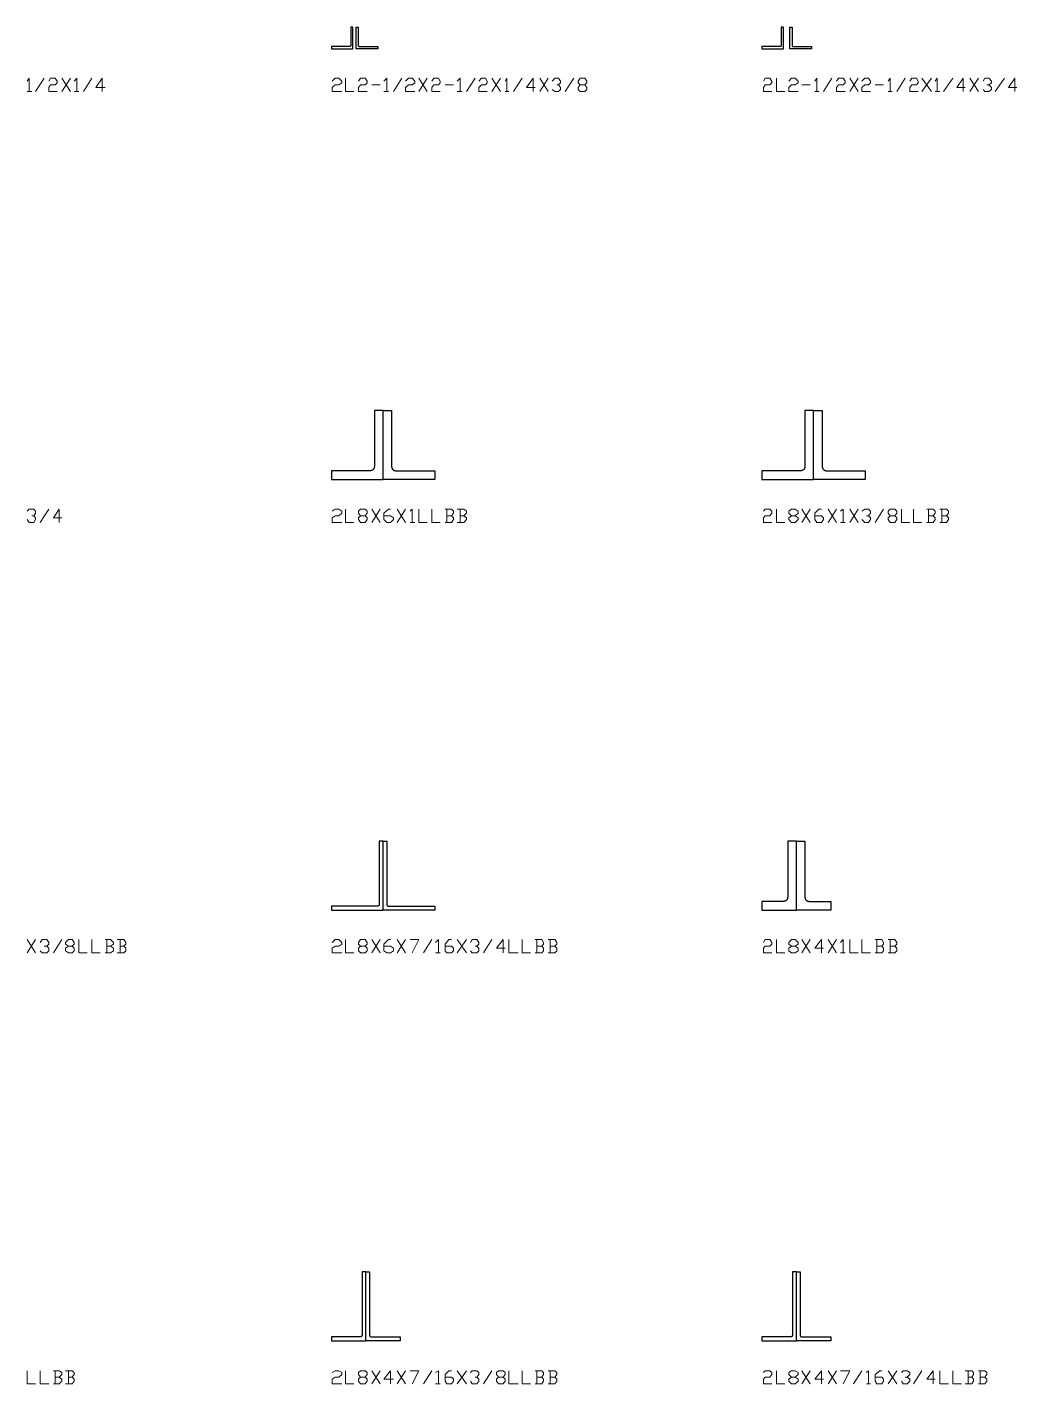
# Model space of a CAD drawing. Header units: inches. Extents: x 0 to 985, y -1555 to 12.
# Drawn here: x 114.7 to 229.6, y -555 to -397.5 of the extents above; entities that cross this region are included whole.
import ezdxf

# ---------------------------------------------------------------- set-up
doc = ezdxf.new("R2010")
doc.units = ezdxf.units.IN
doc.header["$MEASUREMENT"] = 0
doc.layers.add('AISC_STEEL', color=7, linetype='Continuous')

msp = doc.modelspace()

# ---------------------------------------------------------------- linework, layer by layer
at = {"color": 3, "lineweight": 0}
for points in [[(114.67, -403.76), (114.89, -403.43), (114.89, -404.96)], [(115.65, -404.96), (116.63, -403.43)], [(117.18, -403.76), (117.4, -403.43), (117.94, -403.43), (118.16, -403.76), (118.16, -403.98), (117.94, -404.19), (117.4, -404.19), (117.18, -404.52), (117.18, -404.96), (118.16, -404.96)], [(118.7, -404.96), (119.69, -403.43)], [(118.7, -403.43), (119.69, -404.96)], [(120.12, -403.76), (120.45, -403.43), (120.45, -404.96)], [(121.21, -404.96), (122.19, -403.43)], [(123.72, -404.52), (122.63, -404.52), (123.39, -403.43), (123.39, -404.96)], [(150.11, -403.76), (150.44, -403.43), (150.87, -403.43), (151.2, -403.76), (151.2, -403.98), (150.87, -404.19), (150.44, -404.19), (150.11, -404.52), (150.11, -404.96), (151.2, -404.96)], [(151.64, -403.43), (151.64, -404.96), (152.62, -404.96)], [(153.16, -403.76), (153.38, -403.43), (153.93, -403.43), (154.15, -403.76), (154.15, -403.98), (153.93, -404.19), (153.38, -404.19), (153.16, -404.52), (153.16, -404.96), (154.15, -404.96)], [(154.69, -404.19), (155.67, -404.19)], [(156.11, -403.76), (156.44, -403.43), (156.44, -404.96)], [(157.2, -404.96), (158.18, -403.43)], [(158.62, -403.76), (158.94, -403.43), (159.38, -403.43), (159.71, -403.76), (159.71, -403.98), (159.38, -404.19), (158.94, -404.19), (158.62, -404.52), (158.62, -404.96), (159.71, -404.96)], [(160.14, -404.96), (161.12, -403.43)], [(160.14, -403.43), (161.12, -404.96)], [(161.67, -403.76), (161.89, -403.43), (162.43, -403.43), (162.65, -403.76), (162.65, -403.98), (162.43, -404.19), (161.89, -404.19), (161.67, -404.52), (161.67, -404.96), (162.65, -404.96)], [(163.2, -404.19), (164.18, -404.19)], [(164.61, -403.76), (164.94, -403.43), (164.94, -404.96)], [(165.7, -404.96), (166.69, -403.43)], [(167.12, -403.76), (167.45, -403.43), (167.89, -403.43), (168.1, -403.76), (168.1, -403.98), (167.89, -404.19), (167.45, -404.19), (167.12, -404.52), (167.12, -404.96), (168.1, -404.96)], [(168.65, -404.96), (169.63, -403.43)], [(168.65, -403.43), (169.63, -404.96)], [(170.18, -403.76), (170.39, -403.43), (170.39, -404.96)], [(171.16, -404.96), (172.14, -403.43)], [(173.67, -404.52), (172.68, -404.52), (173.45, -403.43), (173.45, -404.96)], [(174.21, -404.96), (175.19, -403.43)], [(174.21, -403.43), (175.19, -404.96)], [(175.63, -403.76), (175.96, -403.43), (176.39, -403.43), (176.61, -403.76), (176.61, -403.98), (176.39, -404.19), (176.17, -404.19)], [(176.39, -404.19), (176.61, -404.52), (176.61, -404.74), (176.39, -404.96), (175.96, -404.96), (175.63, -404.74)], [(177.16, -404.96), (178.14, -403.43)], [(179.45, -404.19), (179.66, -404.52), (179.66, -404.74), (179.45, -404.96), (178.9, -404.96), (178.68, -404.74), (178.68, -404.52), (178.9, -404.19), (179.45, -404.19), (179.66, -403.98), (179.66, -403.76), (179.45, -403.43), (178.9, -403.43), (178.68, -403.76), (178.68, -403.98), (178.9, -404.19)], [(200.17, -403.76), (200.38, -403.43), (200.93, -403.43), (201.15, -403.76), (201.15, -403.98), (200.93, -404.19), (200.38, -404.19), (200.17, -404.52), (200.17, -404.96), (201.15, -404.96)], [(201.69, -403.43), (201.69, -404.96), (202.67, -404.96)], [(203.11, -403.76), (203.44, -403.43), (203.87, -403.43), (204.2, -403.76), (204.2, -403.98), (203.87, -404.19), (203.44, -404.19), (203.11, -404.52), (203.11, -404.96), (204.2, -404.96)], [(204.64, -404.19), (205.62, -404.19)], [(206.16, -403.76), (206.38, -403.43), (206.38, -404.96)], [(207.14, -404.96), (208.13, -403.43)], [(208.67, -403.76), (208.89, -403.43), (209.43, -403.43), (209.65, -403.76), (209.65, -403.98), (209.43, -404.19), (208.89, -404.19), (208.67, -404.52), (208.67, -404.96), (209.65, -404.96)], [(210.2, -404.96), (211.18, -403.43)], [(210.2, -403.43), (211.18, -404.96)], [(211.62, -403.76), (211.94, -403.43), (212.38, -403.43), (212.6, -403.76), (212.6, -403.98), (212.38, -404.19), (211.94, -404.19), (211.62, -404.52), (211.62, -404.96), (212.6, -404.96)], [(213.14, -404.19), (214.12, -404.19)], [(214.67, -403.76), (214.89, -403.43), (214.89, -404.96)], [(215.65, -404.96), (216.63, -403.43)], [(217.18, -403.76), (217.4, -403.43), (217.94, -403.43), (218.16, -403.76), (218.16, -403.98), (217.94, -404.19), (217.4, -404.19), (217.18, -404.52), (217.18, -404.96), (218.16, -404.96)], [(218.59, -404.96), (219.69, -403.43)], [(218.59, -403.43), (219.69, -404.96)], [(220.12, -403.76), (220.34, -403.43), (220.34, -404.96)], [(221.1, -404.96), (222.19, -403.43)], [(223.61, -404.52), (222.63, -404.52), (223.39, -403.43), (223.39, -404.96)], [(224.16, -404.96), (225.14, -403.43)], [(224.16, -403.43), (225.14, -404.96)], [(225.68, -403.76), (225.9, -403.43), (226.34, -403.43), (226.66, -403.76), (226.66, -403.98), (226.34, -404.19), (226.12, -404.19)], [(226.34, -404.19), (226.66, -404.52), (226.66, -404.74), (226.34, -404.96), (225.9, -404.96), (225.68, -404.74)], [(227.1, -404.96), (228.19, -403.43)], [(229.61, -404.52), (228.63, -404.52), (229.39, -403.43), (229.39, -404.96)], [(114.67, -404.96), (115.21, -404.96)], [(120.12, -404.96), (120.67, -404.96)], [(156.11, -404.96), (156.65, -404.96)], [(164.61, -404.96), (165.16, -404.96)], [(170.18, -404.96), (170.61, -404.96)], [(206.16, -404.96), (206.6, -404.96)], [(214.67, -404.96), (215.11, -404.96)], [(220.12, -404.96), (220.67, -404.96)], [(114.67, -453.7), (114.89, -453.48), (115.43, -453.48), (115.65, -453.7), (115.65, -453.92), (115.43, -454.25), (115.21, -454.25)], [(116.2, -455.01), (117.18, -453.48)], [(118.7, -454.47), (117.72, -454.47), (118.38, -453.48), (118.38, -455.01)], [(150.11, -453.7), (150.44, -453.48), (150.87, -453.48), (151.2, -453.7), (151.2, -453.92), (150.87, -454.25), (150.44, -454.25), (150.11, -454.47), (150.11, -455.01), (151.2, -455.01)], [(151.64, -453.48), (151.64, -455.01), (152.62, -455.01)], [(153.93, -454.25), (154.15, -454.47), (154.15, -454.68), (153.93, -455.01), (153.38, -455.01), (153.16, -454.68), (153.16, -454.47), (153.38, -454.25), (153.93, -454.25), (154.15, -453.92), (154.15, -453.7), (153.93, -453.48), (153.38, -453.48), (153.16, -453.7), (153.16, -453.92), (153.38, -454.25)], [(154.69, -455.01), (155.67, -453.48)], [(154.69, -453.48), (155.67, -455.01)], [(156.11, -454.25), (156.87, -454.25), (157.2, -454.47), (157.2, -454.68), (156.87, -455.01), (156.44, -455.01), (156.11, -454.68), (156.11, -453.92), (156.65, -453.48), (156.87, -453.48)], [(157.64, -455.01), (158.62, -453.48)], [(157.64, -453.48), (158.62, -455.01)], [(159.16, -453.7), (159.38, -453.48), (159.38, -455.01)], [(160.14, -453.48), (160.14, -455.01), (161.12, -455.01)], [(161.67, -453.48), (161.67, -455.01), (162.65, -455.01)], [(163.96, -454.25), (164.18, -453.92), (164.18, -453.7), (163.96, -453.48), (163.2, -453.48)], [(163.41, -453.48), (163.41, -455.01)], [(165.38, -454.25), (165.7, -453.92), (165.7, -453.7), (165.38, -453.48), (164.61, -453.48)], [(164.94, -453.48), (164.94, -455.01)], [(200.17, -453.7), (200.38, -453.48), (200.93, -453.48), (201.15, -453.7), (201.15, -453.92), (200.93, -454.25), (200.38, -454.25), (200.17, -454.47), (200.17, -455.01), (201.15, -455.01)], [(201.69, -453.48), (201.69, -455.01), (202.67, -455.01)], [(203.87, -454.25), (204.2, -454.47), (204.2, -454.68), (203.87, -455.01), (203.44, -455.01), (203.11, -454.68), (203.11, -454.47), (203.44, -454.25), (203.87, -454.25), (204.2, -453.92), (204.2, -453.7), (203.87, -453.48), (203.44, -453.48), (203.11, -453.7), (203.11, -453.92), (203.44, -454.25)], [(204.64, -455.01), (205.62, -453.48)], [(204.64, -453.48), (205.62, -455.01)], [(206.16, -454.25), (206.93, -454.25), (207.14, -454.47), (207.14, -454.68), (206.93, -455.01), (206.38, -455.01), (206.16, -454.68), (206.16, -453.92), (206.6, -453.48), (206.93, -453.48)], [(207.69, -455.01), (208.67, -453.48)], [(207.69, -453.48), (208.67, -455.01)], [(209.11, -453.7), (209.43, -453.48), (209.43, -455.01)], [(210.2, -455.01), (211.18, -453.48)], [(210.2, -453.48), (211.18, -455.01)], [(211.62, -453.7), (211.94, -453.48), (212.38, -453.48), (212.6, -453.7), (212.6, -453.92), (212.38, -454.25), (212.16, -454.25)], [(213.14, -455.01), (214.12, -453.48)], [(215.43, -454.25), (215.65, -454.47), (215.65, -454.68), (215.43, -455.01), (214.89, -455.01), (214.67, -454.68), (214.67, -454.47), (214.89, -454.25), (215.43, -454.25), (215.65, -453.92), (215.65, -453.7), (215.43, -453.48), (214.89, -453.48), (214.67, -453.7), (214.67, -453.92), (214.89, -454.25)], [(216.2, -453.48), (216.2, -455.01), (217.18, -455.01)], [(217.61, -453.48), (217.61, -455.01), (218.59, -455.01)], [(219.9, -454.25), (220.12, -453.92), (220.12, -453.7), (219.9, -453.48), (219.14, -453.48)], [(219.36, -453.48), (219.36, -455.01)], [(221.43, -454.25), (221.65, -453.92), (221.65, -453.7), (221.43, -453.48), (220.67, -453.48)], [(220.88, -453.48), (220.88, -455.01)], [(115.43, -454.25), (115.65, -454.47), (115.65, -454.68), (115.43, -455.01), (114.89, -455.01), (114.67, -454.68)], [(159.16, -455.01), (159.71, -455.01)], [(163.2, -455.01), (163.96, -455.01), (164.18, -454.68), (164.18, -454.47), (163.96, -454.25), (163.41, -454.25)], [(164.61, -455.01), (165.38, -455.01), (165.7, -454.68), (165.7, -454.47), (165.38, -454.25), (164.94, -454.25)], [(209.11, -455.01), (209.65, -455.01)], [(212.38, -454.25), (212.6, -454.47), (212.6, -454.68), (212.38, -455.01), (211.94, -455.01), (211.62, -454.68)], [(219.14, -455.01), (219.9, -455.01), (220.12, -454.68), (220.12, -454.47), (219.9, -454.25), (219.36, -454.25)], [(220.67, -455.01), (221.43, -455.01), (221.65, -454.68), (221.65, -454.47), (221.43, -454.25), (220.88, -454.25)], [(114.67, -504.96), (115.65, -503.43)], [(114.67, -503.43), (115.65, -504.96)], [(116.2, -503.76), (116.41, -503.43), (116.96, -503.43), (117.18, -503.76), (117.18, -503.98), (116.96, -504.19), (116.63, -504.19)], [(117.72, -504.96), (118.7, -503.43)], [(119.9, -504.19), (120.12, -504.41), (120.12, -504.74), (119.9, -504.96), (119.47, -504.96), (119.14, -504.74), (119.14, -504.41), (119.47, -504.19), (119.9, -504.19), (120.12, -503.98), (120.12, -503.76), (119.9, -503.43), (119.47, -503.43), (119.14, -503.76), (119.14, -503.98), (119.47, -504.19)], [(120.67, -503.43), (120.67, -504.96), (121.65, -504.96)], [(122.19, -503.43), (122.19, -504.96), (123.17, -504.96)], [(124.37, -504.19), (124.7, -503.98), (124.7, -503.76), (124.37, -503.43), (123.72, -503.43)], [(123.94, -503.43), (123.94, -504.96)], [(125.9, -504.19), (126.12, -503.98), (126.12, -503.76), (125.9, -503.43), (125.14, -503.43)], [(125.46, -503.43), (125.46, -504.96)], [(150.11, -503.76), (150.44, -503.43), (150.87, -503.43), (151.2, -503.76), (151.2, -503.98), (150.87, -504.19), (150.44, -504.19), (150.11, -504.41), (150.11, -504.96), (151.2, -504.96)], [(151.64, -503.43), (151.64, -504.96), (152.62, -504.96)], [(153.93, -504.19), (154.15, -504.41), (154.15, -504.74), (153.93, -504.96), (153.38, -504.96), (153.16, -504.74), (153.16, -504.41), (153.38, -504.19), (153.93, -504.19), (154.15, -503.98), (154.15, -503.76), (153.93, -503.43), (153.38, -503.43), (153.16, -503.76), (153.16, -503.98), (153.38, -504.19)], [(154.69, -504.96), (155.67, -503.43)], [(154.69, -503.43), (155.67, -504.96)], [(156.11, -504.19), (156.87, -504.19), (157.2, -504.41), (157.2, -504.74), (156.87, -504.96), (156.44, -504.96), (156.11, -504.74), (156.11, -503.98), (156.65, -503.43), (156.87, -503.43)], [(157.64, -504.96), (158.62, -503.43)], [(157.64, -503.43), (158.62, -504.96)], [(159.16, -503.43), (160.14, -503.43), (159.38, -504.96)], [(160.69, -504.96), (161.67, -503.43)], [(162.11, -503.76), (162.43, -503.43), (162.43, -504.96)], [(163.2, -504.19), (163.96, -504.19), (164.18, -504.41), (164.18, -504.74), (163.96, -504.96), (163.41, -504.96), (163.2, -504.74), (163.2, -503.98), (163.63, -503.43), (163.96, -503.43)], [(164.61, -504.96), (165.7, -503.43)], [(164.61, -503.43), (165.7, -504.96)], [(166.14, -503.76), (166.36, -503.43), (166.9, -503.43), (167.12, -503.76), (167.12, -503.98), (166.9, -504.19), (166.69, -504.19)], [(167.67, -504.96), (168.65, -503.43)], [(170.18, -504.41), (169.19, -504.41), (169.96, -503.43), (169.96, -504.96)], [(170.61, -503.43), (170.61, -504.96), (171.7, -504.96)], [(172.14, -503.43), (172.14, -504.96), (173.12, -504.96)], [(174.43, -504.19), (174.65, -503.98), (174.65, -503.76), (174.43, -503.43), (173.67, -503.43)], [(173.88, -503.43), (173.88, -504.96)], [(175.96, -504.19), (176.17, -503.98), (176.17, -503.76), (175.96, -503.43), (175.19, -503.43)], [(175.41, -503.43), (175.41, -504.96)], [(200.17, -503.76), (200.38, -503.43), (200.93, -503.43), (201.15, -503.76), (201.15, -503.98), (200.93, -504.19), (200.38, -504.19), (200.17, -504.41), (200.17, -504.96), (201.15, -504.96)], [(201.69, -503.43), (201.69, -504.96), (202.67, -504.96)], [(203.87, -504.19), (204.2, -504.41), (204.2, -504.74), (203.87, -504.96), (203.44, -504.96), (203.11, -504.74), (203.11, -504.41), (203.44, -504.19), (203.87, -504.19), (204.2, -503.98), (204.2, -503.76), (203.87, -503.43), (203.44, -503.43), (203.11, -503.76), (203.11, -503.98), (203.44, -504.19)], [(204.64, -504.96), (205.62, -503.43)], [(204.64, -503.43), (205.62, -504.96)], [(207.14, -504.41), (206.16, -504.41), (206.93, -503.43), (206.93, -504.96)], [(207.69, -504.96), (208.67, -503.43)], [(207.69, -503.43), (208.67, -504.96)], [(209.11, -503.76), (209.43, -503.43), (209.43, -504.96)], [(210.2, -503.43), (210.2, -504.96), (211.18, -504.96)], [(211.62, -503.43), (211.62, -504.96), (212.6, -504.96)], [(213.91, -504.19), (214.12, -503.98), (214.12, -503.76), (213.91, -503.43), (213.14, -503.43)], [(213.36, -503.43), (213.36, -504.96)], [(215.43, -504.19), (215.65, -503.98), (215.65, -503.76), (215.43, -503.43), (214.67, -503.43)], [(214.89, -503.43), (214.89, -504.96)], [(116.96, -504.19), (117.18, -504.41), (117.18, -504.74), (116.96, -504.96), (116.41, -504.96), (116.2, -504.74)], [(123.72, -504.96), (124.37, -504.96), (124.7, -504.74), (124.7, -504.41), (124.37, -504.19), (123.94, -504.19)], [(125.14, -504.96), (125.9, -504.96), (126.12, -504.74), (126.12, -504.41), (125.9, -504.19), (125.46, -504.19)], [(162.11, -504.96), (162.65, -504.96)], [(166.9, -504.19), (167.12, -504.41), (167.12, -504.74), (166.9, -504.96), (166.36, -504.96), (166.14, -504.74)], [(173.67, -504.96), (174.43, -504.96), (174.65, -504.74), (174.65, -504.41), (174.43, -504.19), (173.88, -504.19)], [(175.19, -504.96), (175.96, -504.96), (176.17, -504.74), (176.17, -504.41), (175.96, -504.19), (175.41, -504.19)], [(209.11, -504.96), (209.65, -504.96)], [(213.14, -504.96), (213.91, -504.96), (214.12, -504.74), (214.12, -504.41), (213.91, -504.19), (213.36, -504.19)], [(214.67, -504.96), (215.43, -504.96), (215.65, -504.74), (215.65, -504.41), (215.43, -504.19), (214.89, -504.19)], [(114.67, -553.48), (114.67, -555.01), (115.65, -555.01)], [(116.2, -553.48), (116.2, -555.01), (117.18, -555.01)], [(118.38, -554.25), (118.7, -553.92), (118.7, -553.7), (118.38, -553.48), (117.72, -553.48)], [(117.72, -555.01), (118.38, -555.01), (118.7, -554.68), (118.7, -554.47), (118.38, -554.25), (117.94, -554.25)], [(117.94, -553.48), (117.94, -555.01)], [(119.9, -554.25), (120.12, -553.92), (120.12, -553.7), (119.9, -553.48), (119.14, -553.48)], [(119.14, -555.01), (119.9, -555.01), (120.12, -554.68), (120.12, -554.47), (119.9, -554.25), (119.47, -554.25)], [(119.47, -553.48), (119.47, -555.01)], [(150.11, -553.7), (150.44, -553.48), (150.87, -553.48), (151.2, -553.7), (151.2, -553.92), (150.87, -554.25), (150.44, -554.25), (150.11, -554.47), (150.11, -555.01), (151.2, -555.01)], [(151.64, -553.48), (151.64, -555.01), (152.62, -555.01)], [(153.93, -554.25), (154.15, -554.47), (154.15, -554.68), (153.93, -555.01), (153.38, -555.01), (153.16, -554.68), (153.16, -554.47), (153.38, -554.25), (153.93, -554.25), (154.15, -553.92), (154.15, -553.7), (153.93, -553.48), (153.38, -553.48), (153.16, -553.7), (153.16, -553.92), (153.38, -554.25)], [(154.69, -555.01), (155.67, -553.48)], [(154.69, -553.48), (155.67, -555.01)], [(157.2, -554.47), (156.11, -554.47), (156.87, -553.48), (156.87, -555.01)], [(157.64, -555.01), (158.62, -553.48)], [(157.64, -553.48), (158.62, -555.01)], [(159.16, -553.48), (160.14, -553.48), (159.38, -555.01)], [(160.69, -555.01), (161.67, -553.48)], [(162.11, -553.7), (162.43, -553.48), (162.43, -555.01)], [(163.2, -554.25), (163.96, -554.25), (164.18, -554.47), (164.18, -554.68), (163.96, -555.01), (163.41, -555.01), (163.2, -554.68), (163.2, -553.92), (163.63, -553.48), (163.96, -553.48)], [(164.61, -555.01), (165.7, -553.48)], [(164.61, -553.48), (165.7, -555.01)], [(166.14, -553.7), (166.36, -553.48), (166.9, -553.48), (167.12, -553.7), (167.12, -553.92), (166.9, -554.25), (166.69, -554.25)], [(166.9, -554.25), (167.12, -554.47), (167.12, -554.68), (166.9, -555.01), (166.36, -555.01), (166.14, -554.68)], [(167.67, -555.01), (168.65, -553.48)], [(169.96, -554.25), (170.18, -554.47), (170.18, -554.68), (169.96, -555.01), (169.41, -555.01), (169.19, -554.68), (169.19, -554.47), (169.41, -554.25), (169.96, -554.25), (170.18, -553.92), (170.18, -553.7), (169.96, -553.48), (169.41, -553.48), (169.19, -553.7), (169.19, -553.92), (169.41, -554.25)], [(170.61, -553.48), (170.61, -555.01), (171.7, -555.01)], [(172.14, -553.48), (172.14, -555.01), (173.12, -555.01)], [(174.43, -554.25), (174.65, -553.92), (174.65, -553.7), (174.43, -553.48), (173.67, -553.48)], [(173.67, -555.01), (174.43, -555.01), (174.65, -554.68), (174.65, -554.47), (174.43, -554.25), (173.88, -554.25)], [(173.88, -553.48), (173.88, -555.01)], [(175.96, -554.25), (176.17, -553.92), (176.17, -553.7), (175.96, -553.48), (175.19, -553.48)], [(175.19, -555.01), (175.96, -555.01), (176.17, -554.68), (176.17, -554.47), (175.96, -554.25), (175.41, -554.25)], [(175.41, -553.48), (175.41, -555.01)], [(200.17, -553.7), (200.38, -553.48), (200.93, -553.48), (201.15, -553.7), (201.15, -553.92), (200.93, -554.25), (200.38, -554.25), (200.17, -554.47), (200.17, -555.01), (201.15, -555.01)], [(201.69, -553.48), (201.69, -555.01), (202.67, -555.01)], [(203.87, -554.25), (204.2, -554.47), (204.2, -554.68), (203.87, -555.01), (203.44, -555.01), (203.11, -554.68), (203.11, -554.47), (203.44, -554.25), (203.87, -554.25), (204.2, -553.92), (204.2, -553.7), (203.87, -553.48), (203.44, -553.48), (203.11, -553.7), (203.11, -553.92), (203.44, -554.25)], [(204.64, -555.01), (205.62, -553.48)], [(204.64, -553.48), (205.62, -555.01)], [(207.14, -554.47), (206.16, -554.47), (206.93, -553.48), (206.93, -555.01)], [(207.69, -555.01), (208.67, -553.48)], [(207.69, -553.48), (208.67, -555.01)], [(209.11, -553.48), (210.2, -553.48), (209.43, -555.01)], [(210.63, -555.01), (211.62, -553.48)], [(212.16, -553.7), (212.38, -553.48), (212.38, -555.01)], [(213.14, -554.25), (213.91, -554.25), (214.12, -554.47), (214.12, -554.68), (213.91, -555.01), (213.36, -555.01), (213.14, -554.68), (213.14, -553.92), (213.69, -553.48), (213.91, -553.48)], [(214.67, -555.01), (215.65, -553.48)], [(214.67, -553.48), (215.65, -555.01)], [(216.2, -553.7), (216.41, -553.48), (216.85, -553.48), (217.18, -553.7), (217.18, -553.92), (216.85, -554.25), (216.63, -554.25)], [(216.85, -554.25), (217.18, -554.47), (217.18, -554.68), (216.85, -555.01), (216.41, -555.01), (216.2, -554.68)], [(217.61, -555.01), (218.59, -553.48)], [(220.12, -554.47), (219.14, -554.47), (219.9, -553.48), (219.9, -555.01)], [(220.67, -553.48), (220.67, -555.01), (221.65, -555.01)], [(222.19, -553.48), (222.19, -555.01), (223.17, -555.01)], [(224.37, -554.25), (224.59, -553.92), (224.59, -553.7), (224.37, -553.48), (223.61, -553.48)], [(223.61, -555.01), (224.37, -555.01), (224.59, -554.68), (224.59, -554.47), (224.37, -554.25), (223.94, -554.25)], [(223.94, -553.48), (223.94, -555.01)], [(225.9, -554.25), (226.12, -553.92), (226.12, -553.7), (225.9, -553.48), (225.14, -553.48)], [(225.14, -555.01), (225.9, -555.01), (226.12, -554.68), (226.12, -554.47), (225.9, -554.25), (225.36, -554.25)], [(225.36, -553.48), (225.36, -555.01)], [(162.11, -555.01), (162.65, -555.01)], [(212.16, -555.01), (212.6, -555.01)]]:
    msp.add_lwpolyline(points, dxfattribs=at)
at = {"layer": 'AISC_STEEL'}
for points in [[(150, -400), (152.5, -400), (152.5, -397.5), (152.25, -397.5), (152.25, -399.62), (152.25, -399.64), (152.25, -399.66), (152.24, -399.67), (152.23, -399.69), (152.22, -399.7), (152.21, -399.71), (152.2, -399.72), (152.19, -399.73), (152.17, -399.74), (152.16, -399.75), (152.14, -399.75), (152.12, -399.75), (150, -399.75)], [(155.38, -400), (152.88, -400), (152.88, -397.5), (153.12, -397.5), (153.12, -399.62), (153.13, -399.64), (153.13, -399.66), (153.13, -399.67), (153.14, -399.69), (153.15, -399.7), (153.16, -399.71), (153.17, -399.72), (153.19, -399.73), (153.2, -399.74), (153.22, -399.75), (153.23, -399.75), (153.25, -399.75), (155.38, -399.75)], [(200, -400), (202.5, -400), (202.5, -397.5), (202.25, -397.5), (202.25, -399.62), (202.25, -399.64), (202.25, -399.66), (202.24, -399.67), (202.23, -399.69), (202.22, -399.7), (202.21, -399.71), (202.2, -399.72), (202.19, -399.73), (202.17, -399.74), (202.16, -399.75), (202.14, -399.75), (202.12, -399.75), (200, -399.75)], [(205.75, -400), (203.25, -400), (203.25, -397.5), (203.5, -397.5), (203.5, -399.62), (203.5, -399.64), (203.5, -399.66), (203.51, -399.67), (203.52, -399.69), (203.53, -399.7), (203.54, -399.71), (203.55, -399.72), (203.56, -399.73), (203.58, -399.74), (203.59, -399.75), (203.61, -399.75), (203.62, -399.75), (205.75, -399.75)], [(150, -450), (156, -450), (156, -442), (155, -442), (155, -448.5), (155, -448.53), (155, -448.56), (154.99, -448.59), (154.99, -448.62), (154.98, -448.64), (154.97, -448.67), (154.96, -448.7), (154.95, -448.72), (154.93, -448.75), (154.92, -448.77), (154.9, -448.8), (154.88, -448.82), (154.86, -448.84), (154.84, -448.86), (154.82, -448.88), (154.8, -448.9), (154.77, -448.92), (154.75, -448.93), (154.72, -448.95), (154.7, -448.96), (154.67, -448.97), (154.64, -448.98), (154.62, -448.99), (154.59, -448.99), (154.56, -449), (154.53, -449), (154.5, -449), (150, -449)], [(162, -450), (156, -450), (156, -442), (157, -442), (157, -448.5), (157, -448.53), (157, -448.56), (157.01, -448.59), (157.01, -448.62), (157.02, -448.64), (157.03, -448.67), (157.04, -448.7), (157.05, -448.72), (157.07, -448.75), (157.08, -448.77), (157.1, -448.8), (157.12, -448.82), (157.14, -448.84), (157.16, -448.86), (157.18, -448.88), (157.2, -448.9), (157.23, -448.92), (157.25, -448.93), (157.28, -448.95), (157.3, -448.96), (157.33, -448.97), (157.36, -448.98), (157.38, -448.99), (157.41, -448.99), (157.44, -449), (157.47, -449), (157.5, -449), (162, -449)], [(200, -450), (206, -450), (206, -442), (205, -442), (205, -448.5), (205, -448.53), (205, -448.56), (204.99, -448.59), (204.99, -448.62), (204.98, -448.64), (204.97, -448.67), (204.96, -448.7), (204.95, -448.72), (204.93, -448.75), (204.92, -448.77), (204.9, -448.8), (204.88, -448.82), (204.86, -448.84), (204.84, -448.86), (204.82, -448.88), (204.8, -448.9), (204.77, -448.92), (204.75, -448.93), (204.72, -448.95), (204.7, -448.96), (204.67, -448.97), (204.64, -448.98), (204.62, -448.99), (204.59, -448.99), (204.56, -449), (204.53, -449), (204.5, -449), (200, -449)], [(212, -450), (206, -450), (206, -442), (207, -442), (207, -448.5), (207, -448.53), (207, -448.56), (207.01, -448.59), (207.01, -448.62), (207.02, -448.64), (207.03, -448.67), (207.04, -448.7), (207.05, -448.72), (207.07, -448.75), (207.08, -448.77), (207.1, -448.8), (207.12, -448.82), (207.14, -448.84), (207.16, -448.86), (207.18, -448.88), (207.2, -448.9), (207.23, -448.92), (207.25, -448.93), (207.28, -448.95), (207.3, -448.96), (207.33, -448.97), (207.36, -448.98), (207.38, -448.99), (207.41, -448.99), (207.44, -449), (207.47, -449), (207.5, -449), (212, -449)], [(150, -500), (156, -500), (156, -492), (155.56, -492), (155.56, -499.34), (155.56, -499.37), (155.55, -499.4), (155.55, -499.43), (155.53, -499.45), (155.52, -499.48), (155.5, -499.5), (155.48, -499.52), (155.45, -499.53), (155.43, -499.55), (155.4, -499.55), (155.37, -499.56), (155.34, -499.56), (150, -499.56)], [(162, -500), (156, -500), (156, -492), (156.44, -492), (156.44, -499.34), (156.44, -499.37), (156.45, -499.4), (156.45, -499.43), (156.47, -499.45), (156.48, -499.48), (156.5, -499.5), (156.52, -499.52), (156.55, -499.53), (156.57, -499.55), (156.6, -499.55), (156.63, -499.56), (156.66, -499.56), (162, -499.56)], [(200, -500), (204, -500), (204, -492), (203, -492), (203, -498.5), (203, -498.53), (203, -498.56), (202.99, -498.59), (202.99, -498.62), (202.98, -498.64), (202.97, -498.67), (202.96, -498.7), (202.95, -498.72), (202.93, -498.75), (202.92, -498.77), (202.9, -498.8), (202.88, -498.82), (202.86, -498.84), (202.84, -498.86), (202.82, -498.88), (202.8, -498.9), (202.77, -498.92), (202.75, -498.93), (202.72, -498.95), (202.7, -498.96), (202.67, -498.97), (202.64, -498.98), (202.62, -498.99), (202.59, -498.99), (202.56, -499), (202.53, -499), (202.5, -499), (200, -499)], [(208, -500), (204, -500), (204, -492), (205, -492), (205, -498.5), (205, -498.53), (205, -498.56), (205.01, -498.59), (205.01, -498.62), (205.02, -498.64), (205.03, -498.67), (205.04, -498.7), (205.05, -498.72), (205.07, -498.75), (205.08, -498.77), (205.1, -498.8), (205.12, -498.82), (205.14, -498.84), (205.16, -498.86), (205.18, -498.88), (205.2, -498.9), (205.23, -498.92), (205.25, -498.93), (205.28, -498.95), (205.3, -498.96), (205.33, -498.97), (205.36, -498.98), (205.38, -498.99), (205.41, -498.99), (205.44, -499), (205.47, -499), (205.5, -499), (208, -499)], [(150, -550), (154, -550), (154, -542), (153.56, -542), (153.56, -549.34), (153.56, -549.37), (153.55, -549.4), (153.55, -549.43), (153.53, -549.45), (153.52, -549.48), (153.5, -549.5), (153.48, -549.52), (153.45, -549.53), (153.43, -549.55), (153.4, -549.55), (153.37, -549.56), (153.34, -549.56), (150, -549.56)], [(158, -550), (154, -550), (154, -542), (154.44, -542), (154.44, -549.34), (154.44, -549.37), (154.45, -549.4), (154.45, -549.43), (154.47, -549.45), (154.48, -549.48), (154.5, -549.5), (154.52, -549.52), (154.55, -549.53), (154.57, -549.55), (154.6, -549.55), (154.63, -549.56), (154.66, -549.56), (158, -549.56)], [(200, -550), (204, -550), (204, -542), (203.56, -542), (203.56, -549.34), (203.56, -549.37), (203.55, -549.4), (203.55, -549.43), (203.53, -549.45), (203.52, -549.48), (203.5, -549.5), (203.48, -549.52), (203.45, -549.53), (203.43, -549.55), (203.4, -549.55), (203.37, -549.56), (203.34, -549.56), (200, -549.56)], [(208, -550), (204, -550), (204, -542), (204.44, -542), (204.44, -549.34), (204.44, -549.37), (204.45, -549.4), (204.45, -549.43), (204.47, -549.45), (204.48, -549.48), (204.5, -549.5), (204.52, -549.52), (204.55, -549.53), (204.57, -549.55), (204.6, -549.55), (204.63, -549.56), (204.66, -549.56), (208, -549.56)]]:
    msp.add_lwpolyline(points, close=True, dxfattribs=at)

doc.saveas('drawing.dxf')
